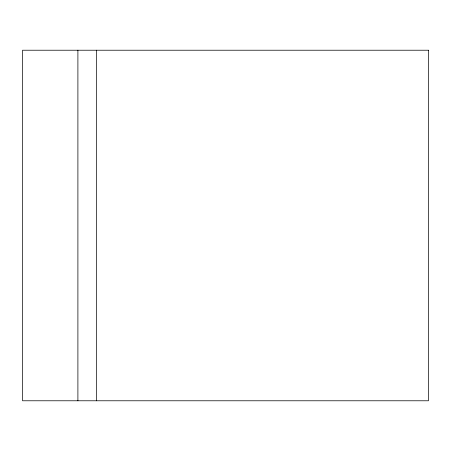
<?xml version="1.0" encoding="UTF-8"?>
<svg xmlns="http://www.w3.org/2000/svg" width="451" height="451" viewBox="0 0 451 451"><rect width="100%" height="100%" fill="white"/><g stroke="black" fill="none" stroke-linecap="round" stroke-linejoin="round"><path stroke-width="0.68" d="M96.351 50.224L96.351 400.776M77.899 50.224L77.899 400.776M428.45 50.224L22.55 50.224L22.55 400.776L428.45 400.776L428.45 50.224"/></g></svg>
